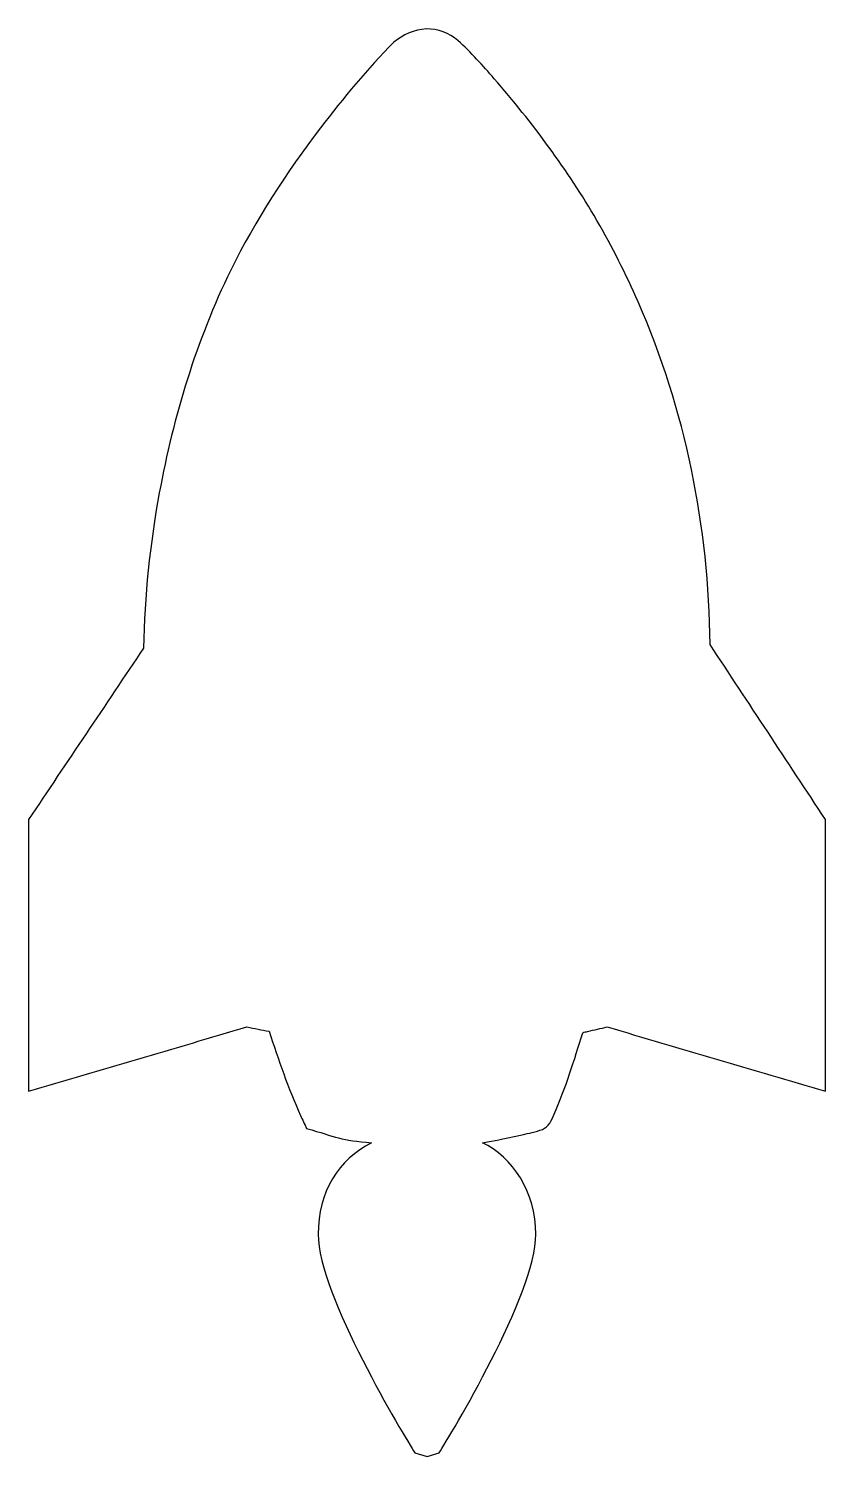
# Model space of a CAD drawing. Extents: x 0.2 to 49.8, y 1 to 90.
import ezdxf

# ---------------------------------------------------------------- set-up
doc = ezdxf.new("R2010")
doc.units = 0
doc.layers.get('0').update_dxf_attribs({"linetype": 'CONTINUOUS'})

msp = doc.modelspace()

# ---------------------------------------------------------------- linework, layer by layer
at = {"color": 7}
for points in [[(0.158236, 40.71074), (0.158236, 23.765553)], [(49.841708, 23.767585), (49.841708, 40.707691)], [(24.238604, 1.228181), (25.000224, 0.999935), (25.761845, 1.228181)]]:
    msp.add_lwpolyline(points, dxfattribs=at)
msp.add_lwpolyline([(30.931309, 21.053928)], close=True, dxfattribs=at)
for points in [[(24.953383, 89.998624), (24.215506, 89.954495), (23.500158, 89.646292), (22.938397, 89.168967)], [(26.931669, 89.280475), (26.379882, 89.73519), (25.673801, 90.022422), (24.953383, 89.998624)], [(22.938397, 89.168967), (21.272349, 87.517404), (19.794079, 85.688574), (18.361129, 83.833613)], [(29.196997, 86.894526), (28.473829, 87.719152), (27.733466, 88.531979), (26.931669, 89.280475)], [(35.592941, 78.063078), (33.759762, 81.210594), (31.577704, 84.144378), (29.196997, 86.894526)], [(18.361129, 83.833613), (16.240094, 81.046191), (14.309883, 78.099507), (12.759181, 74.952513)], [(38.169925, 72.975299), (37.395726, 74.712457), (36.545298, 76.417023), (35.592941, 78.063078)], [(12.759181, 74.952513), (10.616611, 70.576258), (9.19731, 65.868165), (8.311561, 61.081862)], [(42.644718, 51.6251), (42.587058, 58.944075), (41.109016, 66.2685), (38.169925, 72.975299)], [(8.311561, 61.081862), (7.724277, 57.88599), (7.384638, 54.642869), (7.326531, 51.393068)], [(7.326531, 51.393068), (4.937122, 47.832276), (2.547531, 44.271608), (0.158236, 40.71074)], [(49.841708, 40.707691), (47.443022, 44.347034), (45.043663, 47.98593), (42.644718, 51.6251)], [(0.158236, 23.765553), (4.697412, 25.103404), (9.236566, 26.441335), (13.775732, 27.779217)], [(13.775732, 27.779217), (14.234196, 27.687645), (14.692659, 27.596074), (15.151121, 27.504502)], [(35.015764, 27.500654), (35.424768, 27.592266), (35.833774, 27.683878), (36.242779, 27.77549)], [(36.242779, 27.77549), (40.775757, 26.439526), (45.308725, 25.10353), (49.841708, 23.767585)], [(15.151121, 27.504502), (15.739791, 25.734741), (16.348731, 23.967353), (17.111781, 22.264457)], [(32.920284, 22.33101), (33.657252, 23.973536), (34.167553, 25.704327), (34.721988, 27.414146)], [(34.721988, 27.414146), (34.788133, 27.47771), (34.923303, 27.465844), (35.015764, 27.500654)], [(17.111781, 22.264457), (17.236129, 21.992318), (17.362441, 21.721135), (17.489013, 21.449965)], [(32.192629, 21.383064), (32.577263, 21.55584), (32.779513, 21.954983), (32.920284, 22.33101)], [(17.489013, 21.449965), (19.310109, 20.929985), (19.657003, 20.694006), (21.544533, 20.560299)], [(30.931309, 21.053928), (31.355142, 21.148313), (31.782123, 21.241351), (32.192629, 21.383064)], [(21.544533, 20.560299), (19.481717, 19.51022), (18.213156, 17.486563), (18.213156, 14.854039)], [(28.455916, 20.560299), (29.411371, 20.725567), (29.401372, 20.713219), (30.931309, 21.053928)], [(31.787293, 14.854039), (31.787293, 17.485349), (30.319888, 19.673244), (28.455916, 20.560299)], [(18.213156, 14.854039), (18.213156, 11.073048), (23.622214, 2.224721), (24.238604, 1.228181)], [(25.761845, 1.228181), (26.378304, 2.225415), (31.787293, 11.073222), (31.787293, 14.854039)]]:
    msp.add_open_spline(points, degree=3, dxfattribs=at)

doc.saveas('drawing.dxf')
